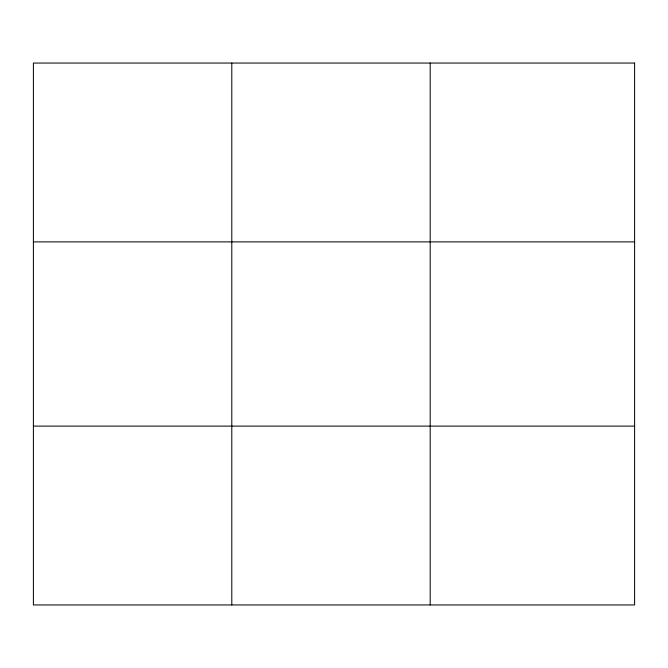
<?xml version="1.0" encoding="UTF-8"?>
<svg xmlns="http://www.w3.org/2000/svg" width="668" height="668" viewBox="0 0 668 668"><rect width="100%" height="100%" fill="white"/><g stroke="black" fill="none" stroke-linecap="round" stroke-linejoin="round"><path stroke-width="1" d="M231.796 63.051L231.796 604.949M430.192 63.051L430.192 604.949M33.4 241.883L634.6 241.883M33.4 426.117L634.6 426.117M634.6 63.051L634.6 604.949L33.4 604.949L33.4 63.051L634.6 63.051"/></g></svg>
